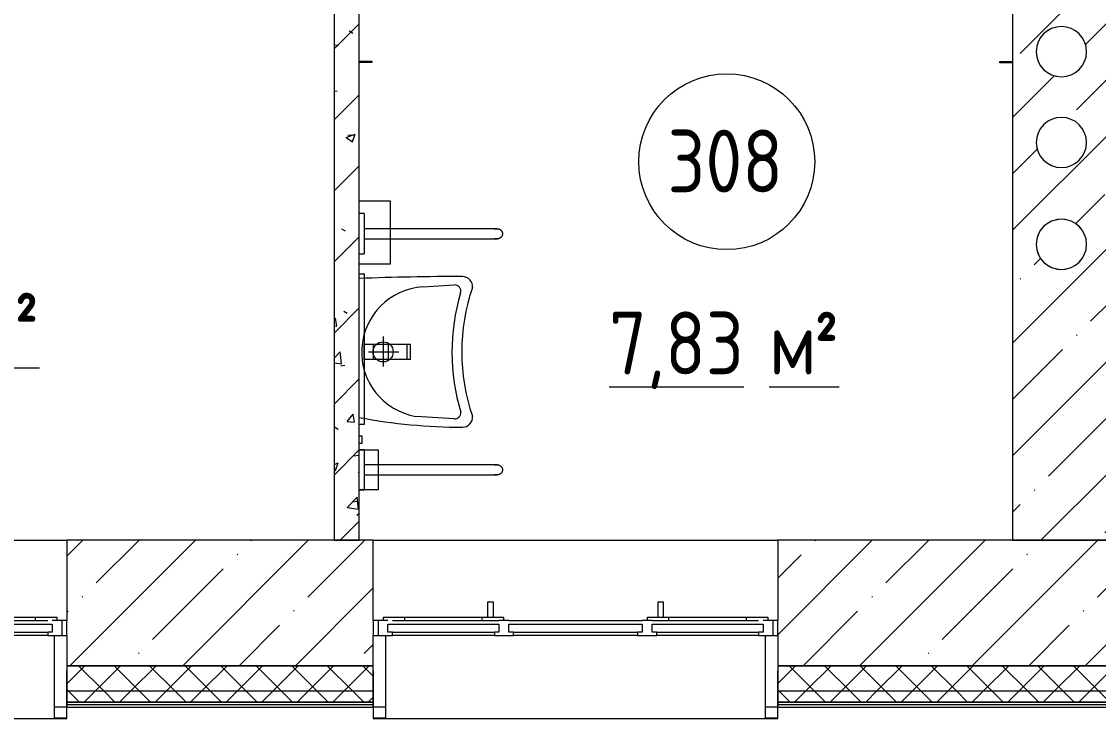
# Model space of a CAD drawing. Header units: millimetres. Extents: x -515342 to 330399, y -224905 to 507333.
# Drawn here: x -366804 to -362517, y 257755 to 260530 of the extents above; entities that cross this region are included whole.
import ezdxf

# ---------------------------------------------------------------- set-up
doc = ezdxf.new("R2010")
doc.units = ezdxf.units.MM
doc.layers.get('0').update_dxf_attribs({"lineweight": 0})
for name, color, linetype, lineweight in [('_ Окна', 7, 'Continuous', 0), ('Витраж', 7, 'Continuous', 0), ('Марки помещений', 7, 'Continuous', 0), ('Оборудование', 7, 'Continuous', 0), ('Окна', 7, 'Continuous', 0), ('Сантехника', 7, 'Continuous', 0), ('Стены внутренние', 7, 'Continuous', 0), ('Стены наружные', 7, 'Continuous', 0), ('Стены несущие', 7, 'Continuous', 0), ('Стены отделка', 7, 'Continuous', 0), ('Стены перегородки', 7, 'Continuous', 0), ('Стены штриховка', 7, 'Continuous', 0)]:
    doc.layers.add(name, color=color, linetype=linetype, lineweight=lineweight)
doc.styles.add('GOST Common_1', font='', dxfattribs={"width": 0.9, "height": 250})
doc.styles.add('GOST Common_2', font='', dxfattribs={"width": 0.9, "height": 250})
doc.styles.get('GOST Common_1').set_extended_font_data('GOST Common')
doc.styles.get('GOST Common_2').set_extended_font_data('GOST Common')
pattern_1 = [(45, (0, 0), (-70.7107, 70.7107), []), (135, (0, 0), (-70.7107, -70.7107), [])]

# ---------------------------------------------------------------- blocks, each defined once
blk = doc.blocks.new('Окно_ПВХ_3Створки_1Фрамуга-верх - АР_Окно_ОП_1820_h_х1570_3ст2фр-в-V3-О_АР_П_3__6_750_План 3 этажа')
at = {"layer": '_ Окна'}
for p, q in [((-729, 130), (-805, 130)), ((-805, 130), (-805, 70)), ((-785, 70), (-785, 130)), ((-729, 116), (-729, 130)), ((-247, 130), (-323, 130)), ((-323, 130), (-323, 116)), ((-247, 116), (-247, 130)), ((323, 130), (247, 130)), ((247, 130), (247, 116)), ((323, 116), (323, 130)), ((729, 130), (729, 116)), ((805, 130), (729, 130)), ((785, 70), (785, 130)), ((805, 70), (805, 130)), ((-747, 84), (-747, 116)), ((-747, 116), (-729, 116)), ((-323, 116), (-729, 116)), ((-323, 116), (-305, 116)), ((-305, 116), (-305, 84)), ((-265, 84), (-265, 116)), ((-265, 116), (-247, 116)), ((247, 116), (-247, 116)), ((247, 116), (265, 116)), ((265, 116), (265, 84)), ((305, 84), (305, 116)), ((305, 116), (323, 116)), ((729, 116), (323, 116)), ((729, 116), (747, 116)), ((747, 116), (747, 84)), ((-805, 70), (-747, 70)), ((-765, 56), (-765, 70)), ((-680, 56), (-765, 56)), ((-305, 84), (-747, 84)), ((-680, 70), (-680, 56)), ((-372, 70), (-372, 56)), ((-287, 56), (-372, 56)), ((-305, 70), (-265, 70)), ((-287, 70), (-287, 56)), ((265, 84), (-265, 84)), ((265, 70), (305, 70)), ((287, 56), (287, 70)), ((372, 56), (287, 56)), ((747, 84), (305, 84)), ((372, 70), (372, 56)), ((680, 70), (680, 56)), ((765, 56), (680, 56)), ((747, 70), (805, 70)), ((765, 70), (765, 56))]:
    blk.add_line(p, q, dxfattribs=at)
at = {"layer": 'Окна'}
for p, q in [((-729, 130), (-323, 130)), ((-247, 130), (247, 130)), ((323, 130), (729, 130)), ((-305, 70), (-729, 70)), ((-372, 56), (-680, 56)), ((-348.5, -4), (-348.5, 56)), ((-328.5, 56), (-328.5, -4)), ((265, 70), (-265, 70)), ((729, 70), (305, 70)), ((328.5, -4), (328.5, 56)), ((348.5, 56), (348.5, -4)), ((680, 56), (372, 56)), ((-328.5, -4), (-348.5, -4)), ((348.5, -4), (328.5, -4))]:
    blk.add_line(p, q, dxfattribs=at)
blk = doc.blocks.new('Прямоугольный импост - АР_Откос_Металлический_50х330 Коричневый Левый-9899770-О_АР_П_3__6_750_План 3 этажа')
at = {"layer": 'Витраж'}
blk.add_line((9710.9, -515), (11220.9, -515), dxfattribs=at)
blk = doc.blocks.new('Прямоугольный импост - АР_Откос_Металлический_50х330 Коричневый Правый-V14-О_АР_П_3__6_750_План 3 этажа')
at = {"layer": 'Витраж', "lineweight": 18}
for p, q in [((-50, -40), (-50, 290)), ((-49, 290), (-49, -39)), ((-1, -39), (-1, 150)), ((-1, 150), (0, 150)), ((0, 150), (0, -40)), ((0, -40), (-50, -40)), ((-49, -39), (-1, -39))]:
    blk.add_line(p, q, dxfattribs=at)
blk = doc.blocks.new('Прямоугольный импост - АР_Откос_Металлический_50х330 Коричневый Левый-V15-О_АР_П_3__6_750_План 3 этажа')
at = {"layer": 'Витраж', "lineweight": 18}
for p, q in [((-50, 290), (-50, -40)), ((-49, -39), (-49, 290)), ((0, 150), (-1, 150)), ((-1, 150), (-1, -39)), ((0, -40), (0, 150)), ((-50, -40), (0, -40)), ((-1, -39), (-49, -39))]:
    blk.add_line(p, q, dxfattribs=at)
blk = doc.blocks.new('Прямоугольный импост - АР_Откос_Металлический_50х330 Белый Левый-9898756-О_АР_П_3__6_750_План 3 этажа')
at = {"layer": 'Витраж'}
blk.add_line((30162.6, 2265), (31672.6, 2265), dxfattribs=at)
blk = doc.blocks.new('Прямоугольный импост - АР_Откос_Металлический_50х330 Белый Левый-V11-О_АР_П_3__6_750_План 3 этажа')
at = {"layer": 'Витраж', "lineweight": 18}
for p, q in [((-50, 290), (-50, -40)), ((-49, -39), (-49, 290)), ((0, 150), (-1, 150)), ((-1, 150), (-1, -39)), ((0, -40), (0, 150)), ((-50, -40), (0, -40)), ((-1, -39), (-49, -39))]:
    blk.add_line(p, q, dxfattribs=at)
blk = doc.blocks.new('СД_Люблино_Фасады_rvt-1-О_АР_П_3__6_750_План 3 этажа')
at = {"layer": 'Стены внутренние'}
h = blk.add_hatch(dxfattribs=at)
h.set_pattern_fill('FP_1', color=256, style=0, pattern_type=2)
h.set_pattern_definition([(45, (0, 0), (-224.5064, 224.5064), []), (45, (224.5, 0), (-224.5064, 224.5064), [396.875, -79.375, 3.353, -76.022])])
h.paths.add_polyline_path([(16335, -305), (16335, 195), (15280, 195), (15280, -305), (15893.8, -305)])
h.paths.add_polyline_path([(13670, -305), (13670, 195), (11270.9, 195), (11270.9, -305), (13339.3, -305)])
h.paths.add_polyline_path([(9660.9, -305), (9660.9, 195), (8440.9, 195), (8440.9, -305), (9252.1, -305)])
h.paths.add_polyline_path([(6830.9, -305), (6830.9, 195), (5635.6, 195), (5635.6, -305), (6697.7, -305)])
h.paths.add_polyline_path([(4025.6, -305), (4025.6, 195), (195, 195), (195, -305), (3632.3, -305)])
at = {"layer": 'Стены наружные'}
h = blk.add_hatch(dxfattribs=at)
h.set_pattern_fill('FP_5', color=256, style=0, pattern_type=2)
h.set_pattern_definition(pattern_1)
h.paths.add_polyline_path([(16335, -405), (16335, -305), (15280, -305), (15280, -405), (15893.8, -405)])
h.paths.add_polyline_path([(13339.3, -405), (13670, -405), (13670, -305), (11270.9, -305), (11270.9, -405), (12828.4, -405)])
h.paths.add_polyline_path([(9660.9, -405), (9660.9, -305), (8440.9, -305), (8440.9, -405), (9252.1, -405)])
h.paths.add_polyline_path([(6830.9, -405), (6830.9, -305), (5635.6, -305), (5635.6, -405), (6697.7, -405)])
h.paths.add_polyline_path([(3632.3, -405), (4025.6, -405), (4025.6, -305), (-305, -305), (-305, -405), (1588.7, -405)])
h = blk.add_hatch(dxfattribs=at)
h.set_pattern_fill('FP_5', color=256, style=0, pattern_type=2)
h.set_pattern_definition(pattern_1)
h.paths.add_polyline_path([(16435, -455), (16435, -405), (15280, -405), (15280, -450), (16335, -450), (16335, -455)])
h.paths.add_polyline_path([(-305, -455), (-305, -450), (4025.6, -450), (4025.6, -405), (-405, -405), (-405, -455)])
h.paths.add_polyline_path([(13670, -450), (13670, -405), (11270.9, -405), (11270.9, -450), (13339.3, -450)])
h.paths.add_polyline_path([(9660.9, -450), (9660.9, -405), (8440.9, -405), (8440.9, -450), (9252.1, -450)])
h.paths.add_polyline_path([(6830.9, -450), (6830.9, -405), (5635.6, -405), (5635.6, -450), (6697.7, -450)])
at = {"layer": 'Стены внутренние'}
for p, q in [((6830.9, 195), (8440.9, 195)), ((9660.9, 195), (11270.9, 195)), ((8440.2, -470), (8391.8, -470)), ((9710.1, -470), (9661.7, -470)), ((11270.2, -470), (11221.8, -470))]:
    blk.add_line(p, q, dxfattribs=at)
at = {"layer": 'Стены несущие'}
for p, q in [((9660.9, 195), (8440.9, 195)), ((8440.9, 195), (8440.9, -125)), ((9660.9, -125), (9660.9, 195)), ((13670, 195), (11270.9, 195)), ((11270.9, 195), (11270.9, -125)), ((8440.9, -185), (8440.9, -305)), ((9660.9, -305), (9660.9, -185)), ((11270.9, -185), (11270.9, -305)), ((8440.9, -305), (9660.9, -305)), ((9660.9, -305), (8440.9, -305)), ((11270.9, -305), (13670, -305)), ((13670, -305), (11270.9, -305))]:
    blk.add_line(p, q, dxfattribs=at)
at = {"layer": 'Стены отделка', "lineweight": 9}
for p, q in [((8440.9, -305), (8440.9, -405)), ((9660.9, -405), (9660.9, -305)), ((11270.9, -305), (11270.9, -405)), ((8440.9, -405), (8440.9, -450)), ((9660.9, -450), (9660.9, -405)), ((11270.9, -405), (11270.9, -450)), ((8440.9, -450), (8440.9, -460)), ((8440.9, -460), (8440.9, -470)), ((8440.9, -470), (9660.9, -470)), ((9660.9, -460), (9660.9, -450)), ((9660.9, -470), (9660.9, -460)), ((11270.9, -450), (11270.9, -460)), ((11270.9, -460), (11270.9, -470)), ((11270.9, -470), (13670, -470))]:
    blk.add_line(p, q, dxfattribs=at)
at = {"layer": 'Стены штриховка'}
for p, q in [((8440.9, -405), (9660.9, -405)), ((11270.9, -405), (13670, -405)), ((8440.9, -450), (9660.9, -450)), ((9660.9, -450), (8440.9, -450)), ((8440.9, -460), (9660.9, -460)), ((11270.9, -450), (13670, -450)), ((13670, -450), (11270.9, -450)), ((11270.9, -460), (13670, -460))]:
    blk.add_line(p, q, dxfattribs=at)
at = {"layer": 'Витраж', "lineweight": 9}
for name, p in [('Прямоугольный импост - АР_Откос_Металлический_50х330 Белый Левый-V11-О_АР_П_3__6_750_План 3 этажа', (8440.9, -475)), ('Прямоугольный импост - АР_Откос_Металлический_50х330 Коричневый Левый-V15-О_АР_П_3__6_750_План 3 этажа', (11270.9, -475)), ('Прямоугольный импост - АР_Откос_Металлический_50х330 Белый Левый-9898756-О_АР_П_3__6_750_План 3 этажа', (-23281.7, -2780)), ('Прямоугольный импост - АР_Откос_Металлический_50х330 Коричневый Левый-9899770-О_АР_П_3__6_750_План 3 этажа', (0, 0))]:
    blk.add_blockref(name, p, dxfattribs=at)
at = {"layer": 'Витраж', "lineweight": 9, "extrusion": (0, 0, -1)}
blk.add_blockref('Прямоугольный импост - АР_Откос_Металлический_50х330 Коричневый Правый-V14-О_АР_П_3__6_750_План 3 этажа', (-9660.9, -475), dxfattribs=at)
at = {"layer": 'Окна', "lineweight": 9, "rotation": 180}
for p in [(7635.9, -55), (10465.9, -55)]:
    blk.add_blockref('Окно_ПВХ_3Створки_1Фрамуга-верх - АР_Окно_ОП_1820_h_х1570_3ст2фр-в-V3-О_АР_П_3__6_750_План 3 этажа', p, dxfattribs=at)
blk = doc.blocks.new('Раковина для МГН 600х450 - Раковина для МГН 600х450-10140932-О_АР_П_3__6_750_План 3 этажа')
at = {"layer": 'Сантехника'}
for p, q in [((-258.8, 253.2), (-266.6, 377.9)), ((266.6, 377.9), (257, 225.9)), ((-30, 191.2), (-30, 203.7)), ((30, 203.7), (-30, 203.7)), ((-30, 116.2), (-30, 191.2)), ((30, 191.2), (-30, 191.2)), ((30, 203.7), (30, 191.2)), ((30, 191.2), (30, 116.2)), ((0, 37.3), (0, 157.3)), ((-61.5, 95), (58.5, 95)), ((-30, 56.2), (-30, 116.2)), ((30, 116.2), (-30, 116.2)), ((30, 116.2), (30, 56.2)), ((-30, 20), (-30, 56.2)), ((30, 56.2), (-30, 56.2)), ((30, 56.2), (30, 20)), ((30, 20), (-30, 20))]:
    blk.add_line(p, q, dxfattribs=at)
blk.add_circle((0, 95), 40, dxfattribs=at)
for centre, radius, start, end in [((-260, 411), 40, 84.6341, 180), ((0, 1190.1), 782.4, 250.8821, 289.1179), ((260, 411), 40, 360, 95.3659), ((10581.6, 411), 10881.6, 180, 182.16475), ((-241.6, 379.4), 25, 73.3148, 183.5941), ((1.4, 1190.1), 821.3, 253.3148, 286.9337), ((241.6, 379.4), 25, 356.4059, 92.4122), ((-1895.6, 411), 2195.6, 349.2104, 360), ((0.7, 269.5), 260, 183.5941, 350.3344)]:
    blk.add_arc(centre, radius, start, end, dxfattribs=at)
blk = doc.blocks.new('Опорный поручень - Опорный поручень для раковины-8747147-О_АР_П_3__6_750_План 3 этажа')
at = {"layer": 'Оборудование'}
for p, q in [((92005, 1239.9), (92005, 1399.9)), ((92025, 1399.9), (92005, 1399.9)), ((92005, 1339.9), (91565, 1339.9)), ((91565, 1299.9), (92005, 1299.9)), ((92005, 1239.9), (92025, 1239.9))]:
    blk.add_line(p, q, dxfattribs=at)
at = {"layer": 'Оборудование', "flags": 128}
for points in [[(91455, 1319.9), (91455, 1320.7), (91455.1, 1321.5), (91455.1, 1322.3), (91455.3, 1323.1), (91455.4, 1323.9), (91455.6, 1324.7), (91455.8, 1325.5), (91456, 1326.2), (91456.3, 1327), (91456.6, 1327.7), (91456.9, 1328.5), (91457.3, 1329.2), (91457.6, 1329.9), (91458.1, 1330.6), (91458.5, 1331.2), (91459, 1331.9), (91459.4, 1332.5), (91460, 1333.1), (91460.5, 1333.7), (91461.1, 1334.3), (91461.7, 1334.8), (91462.3, 1335.4), (91462.9, 1335.9), (91463.5, 1336.3), (91464.2, 1336.8), (91464.9, 1337.2), (91465.6, 1337.6), (91466.3, 1337.9), (91467, 1338.3), (91467.8, 1338.6), (91468.5, 1338.9), (91469.3, 1339.1), (91470, 1339.3), (91470.8, 1339.5), (91471.6, 1339.6), (91472.4, 1339.8), (91473.2, 1339.9), (91474, 1339.9), (91474.8, 1339.9), (91475, 1339.9)], [(91565, 1339.9), (91561.4, 1339.9), (91557.8, 1339.9), (91554.2, 1339.9), (91550.7, 1339.9), (91547.1, 1339.9), (91543.6, 1339.9), (91540.1, 1339.9), (91536.7, 1339.9), (91533.3, 1339.9), (91530, 1339.9), (91526.7, 1339.9), (91523.4, 1339.9), (91520.3, 1339.9), (91517.2, 1339.9), (91514.2, 1339.9), (91511.3, 1339.9), (91508.4, 1339.9), (91505.7, 1339.9), (91503, 1339.9), (91500.4, 1339.9), (91498, 1339.9), (91495.6, 1339.9), (91493.4, 1339.9), (91491.3, 1339.9), (91489.3, 1339.9), (91487.4, 1339.9), (91485.6, 1339.9), (91484, 1339.9), (91482.5, 1339.9), (91481.1, 1339.9), (91479.9, 1339.9), (91478.8, 1339.9), (91477.8, 1339.9), (91477, 1339.9), (91476.3, 1339.9), (91475.8, 1339.9), (91475.4, 1339.9), (91475.1, 1339.9), (91475, 1339.9), (91475, 1339.9)], [(91475, 1339.9), (91475.1, 1339.9), (91475.3, 1339.9), (91475.6, 1339.9), (91476.1, 1339.9), (91476.8, 1339.9), (91477.6, 1339.9), (91478.5, 1339.9), (91479.6, 1339.9), (91480.8, 1339.9), (91482.1, 1339.9), (91483.6, 1339.9), (91485.2, 1339.9), (91486.9, 1339.9)], [(91475, 1299.9), (91474.2, 1300), (91473.4, 1300), (91472.6, 1300.1), (91471.8, 1300.2), (91471, 1300.3), (91470.2, 1300.5), (91469.5, 1300.7), (91468.7, 1301), (91468, 1301.2), (91467.2, 1301.5), (91466.5, 1301.8), (91465.8, 1302.2), (91465.1, 1302.6), (91464.4, 1303), (91463.7, 1303.4), (91463.1, 1303.9), (91462.4, 1304.4), (91461.8, 1304.9), (91461.2, 1305.4), (91460.7, 1306), (91460.1, 1306.6), (91459.6, 1307.2), (91459.1, 1307.8), (91458.6, 1308.5), (91458.2, 1309.1), (91457.8, 1309.8), (91457.4, 1310.5), (91457, 1311.2), (91456.7, 1312), (91456.4, 1312.7), (91456.1, 1313.4), (91455.8, 1314.2), (91455.6, 1315), (91455.4, 1315.8), (91455.3, 1316.5), (91455.2, 1317.3), (91455.1, 1318.1), (91455, 1318.9), (91455, 1319.7), (91455, 1319.9)], [(91487.4, 1299.9), (91485.6, 1299.9), (91484, 1299.9), (91482.5, 1299.9), (91481.1, 1299.9), (91479.9, 1299.9), (91478.8, 1299.9), (91477.8, 1299.9), (91477, 1299.9), (91476.3, 1299.9), (91475.8, 1299.9), (91475.4, 1299.9), (91475.1, 1299.9), (91475, 1299.9), (91475, 1299.9)], [(91475, 1299.9), (91475.1, 1299.9), (91475.3, 1299.9), (91475.6, 1299.9), (91476.1, 1299.9), (91476.8, 1299.9), (91477.6, 1299.9), (91478.5, 1299.9), (91479.6, 1299.9), (91480.8, 1299.9), (91482.1, 1299.9), (91483.6, 1299.9), (91485.2, 1299.9), (91486.9, 1299.9), (91488.7, 1299.9), (91490.7, 1299.9), (91492.8, 1299.9), (91495, 1299.9), (91497.3, 1299.9), (91499.8, 1299.9), (91502.3, 1299.9), (91504.9, 1299.9), (91507.7, 1299.9), (91510.5, 1299.9), (91513.4, 1299.9), (91516.4, 1299.9), (91519.4, 1299.9), (91522.6, 1299.9), (91525.8, 1299.9), (91529.1, 1299.9), (91532.4, 1299.9), (91535.8, 1299.9), (91539.2, 1299.9), (91542.7, 1299.9), (91546.2, 1299.9), (91549.7, 1299.9), (91553.3, 1299.9), (91556.8, 1299.9), (91560.4, 1299.9), (91564, 1299.9), (91565, 1299.9)]]:
    blk.add_lwpolyline(points, dxfattribs=at)
blk = doc.blocks.new('2D_МГН_Санузел_Аксессуары - АР_Сантехнические приборы_Бесконтактная сушилка для рук-10688766-О_АР_П_3__6_750_План 3 этажа')
at = {"layer": 'Сантехника'}
for p, q in [((-234.1, 175), (-234.1, 50)), ((15.9, 175), (-234.1, 175)), ((15.9, 50), (15.9, 175))]:
    blk.add_line(p, q, dxfattribs=at)
blk = doc.blocks.new('2D_МГН_Санузел_Аксессуары - АР_Сантехнические приборы_Бесконтактный сенсорный дозатор для мыла-10688754-О_АР_П_3__6_750_План 3 этажа')
at = {"layer": 'Сантехника'}
for p, q in [((-189.1, 50), (-189.1, 125)), ((-189.1, 125), (-29.1, 125)), ((-29.1, 125), (-29.1, 50))]:
    blk.add_line(p, q, dxfattribs=at)
blk = doc.blocks.new('2D_МГН_Санузел_Аксессуары - АР_Сантехнические приборы_Зеркало поворотное-10688752-О_АР_П_3__6_750_План 3 этажа')
at = {"layer": 'Сантехника'}
for p, q in [((-409.1, 50), (-409.1, 70)), ((-409.1, 70), (190.9, 70)), ((190.9, 70), (190.9, 50))]:
    blk.add_line(p, q, dxfattribs=at)
blk = doc.blocks.new('2D_МГН_Санузел_Аксессуары - АР_Сантехнические приборы_Комплект 2-10688748-О_АР_П_3__6_750_План 3 этажа')
at = {"layer": 'Сантехника'}
for p, q in [((-124.1, 50), (-124.1, 60)), ((-124.1, 60), (-94.1, 60)), ((-94.1, 60), (-94.1, 50))]:
    blk.add_line(p, q, dxfattribs=at)
blk = doc.blocks.new('2D_МГН_Санузел_Аксессуары - АР_Сантехнические приборы_Универсальный травмобезопасный держатель _крючок для костылей_-10688767-О_АР_П_3__6_750_План 3 этажа')
at = {"layer": 'Сантехника'}
for p, q in [((-111.6, 50), (-111.6, 100)), ((-111.6, 100), (-106.6, 100)), ((-106.6, 100), (-106.6, 50))]:
    blk.add_line(p, q, dxfattribs=at)
blk = doc.blocks.new('2D_МГН_Санузел_Аксессуары - АР_Сантехнические приборы_Универсальный травмобезопасный держатель _крючок_-10688750-О_АР_П_3__6_750_План 3 этажа')
at = {"layer": 'Сантехника'}
for p, q in [((-111.6, 195), (-111.6, 245)), ((-111.6, 245), (-106.6, 245)), ((-106.6, 245), (-106.6, 195))]:
    blk.add_line(p, q, dxfattribs=at)
blk = doc.blocks.new('ASVP_Марка_Помещение_ДваЗначения - Номер Площадь-685795-О_АР_П_3__6_750_План 3 этажа')
at = {"layer": 'Марки помещений'}
blk.add_circle((0, 0), 3.5, dxfattribs=at)

msp = doc.modelspace()

# ---------------------------------------------------------------- hatches: boundary and pattern name
at = {"layer": 'Стены внутренние'}
h = msp.add_hatch(dxfattribs=at)
h.set_pattern_fill('FP_1', color=256, style=0, pattern_type=2)
h.set_pattern_definition([(45, (-375064.64, 258270.4), (-224.5064, 224.5064), []), (45, (-374840.13, 258270.4), (-224.5064, 224.5064), [396.875, -79.375, 3.353, -76.022])])
h.paths.add_polyline_path([(-362469.6354, 258465.4137), (-362469.6354, 264865.4137), (-362859.6354, 264865.4137), (-362859.6354, 258465.4137), (-362747.0983, 258465.4137)])
h.paths.add_polyline_path([(-362682.0002, 259544.7902), (-362714.6354, 259556.6685), (-362741.2398, 259578.9923), (-362758.6046, 259609.069), (-362764.6354, 259643.271), (-362758.6046, 259677.473), (-362741.2398, 259707.5498), (-362714.6354, 259729.8736), (-362682.0002, 259741.7518), (-362647.2706, 259741.7518), (-362614.6354, 259729.8736), (-362588.0309, 259707.5498), (-362570.6661, 259677.473), (-362564.6354, 259643.271), (-362570.6661, 259609.069), (-362588.0309, 259578.9923), (-362614.6354, 259556.6685), (-362647.2706, 259544.7902)])
h.paths.add_polyline_path([(-362682.0002, 259950.345), (-362714.6354, 259962.2233), (-362741.2398, 259984.547), (-362758.6046, 260014.6238), (-362764.6354, 260048.8258), (-362758.6046, 260083.0278), (-362741.2398, 260113.1046), (-362714.6354, 260135.4283), (-362682.0002, 260147.3066), (-362647.2706, 260147.3066), (-362614.6354, 260135.4283), (-362588.0309, 260113.1046), (-362570.6661, 260083.0278), (-362564.6354, 260048.8258), (-362570.6661, 260014.6238), (-362588.0309, 259984.547), (-362614.6354, 259962.2233), (-362647.2706, 259950.345)])
h.paths.add_polyline_path([(-362647.2706, 260311.933), (-362682.0002, 260311.933), (-362714.6354, 260323.8112), (-362741.2398, 260346.135), (-362758.6046, 260376.2117), (-362764.6354, 260410.4137), (-362758.6046, 260444.6158), (-362741.2398, 260474.6925), (-362714.6354, 260497.0163), (-362682.0002, 260508.8945), (-362647.2706, 260508.8945), (-362614.6354, 260497.0163), (-362588.0309, 260474.6925), (-362570.6661, 260444.6158), (-362564.6354, 260410.4137), (-362570.6661, 260376.2117), (-362588.0309, 260346.135), (-362614.6354, 260323.8112)])
h.paths.add_polyline_path([(-362647.2706, 260751.933), (-362682.0002, 260751.933), (-362714.6354, 260763.8112), (-362741.2398, 260786.135), (-362758.6046, 260816.2117), (-362764.6354, 260850.4137), (-362758.6046, 260884.6158), (-362741.2398, 260914.6925), (-362714.6354, 260937.0163), (-362682.0002, 260948.8945), (-362647.2706, 260948.8945), (-362614.6354, 260937.0163), (-362588.0309, 260914.6925), (-362570.6661, 260884.6158), (-362564.6354, 260850.4137), (-362570.6661, 260816.2117), (-362588.0309, 260786.135), (-362614.6354, 260763.8112)])
h.paths.add_polyline_path([(-362682.0002, 261916.933), (-362714.6354, 261928.8112), (-362741.2398, 261951.135), (-362758.6046, 261981.2117), (-362764.6354, 262015.4137), (-362758.6046, 262049.6158), (-362741.2398, 262079.6925), (-362714.6354, 262102.0163), (-362682.0002, 262113.8945), (-362647.2706, 262113.8945), (-362614.6354, 262102.0163), (-362588.0309, 262079.6925), (-362570.6661, 262049.6158), (-362564.6354, 262015.4137), (-362570.6661, 261981.2117), (-362588.0309, 261951.135), (-362614.6354, 261928.8112), (-362647.2706, 261916.933)])
h.paths.add_polyline_path([(-362682.0002, 262349.526), (-362714.6354, 262361.4042), (-362741.2398, 262383.728), (-362758.6046, 262413.8048), (-362764.6354, 262448.0068), (-362758.6046, 262482.2088), (-362741.2398, 262512.2855), (-362714.6354, 262534.6093), (-362682.0002, 262546.4876), (-362647.2706, 262546.4876), (-362614.6354, 262534.6093), (-362588.0309, 262512.2855), (-362570.6661, 262482.2088), (-362564.6354, 262448.0068), (-362570.6661, 262413.8048), (-362588.0309, 262383.728), (-362614.6354, 262361.4042), (-362647.2706, 262349.526)])
h.paths.add_polyline_path([(-362647.2706, 262696.933), (-362682.0002, 262696.933), (-362714.6354, 262708.8112), (-362741.2398, 262731.135), (-362758.6046, 262761.2117), (-362764.6354, 262795.4137), (-362758.6046, 262829.6158), (-362741.2398, 262859.6925), (-362714.6354, 262882.0163), (-362682.0002, 262893.8945), (-362647.2706, 262893.8945), (-362614.6354, 262882.0163), (-362588.0309, 262859.6925), (-362570.6661, 262829.6158), (-362564.6354, 262795.4137), (-362570.6661, 262761.2117), (-362588.0309, 262731.135), (-362614.6354, 262708.8112)])
h.paths.add_polyline_path([(-362682.0002, 263436.933), (-362714.6354, 263448.8112), (-362741.2398, 263471.135), (-362758.6046, 263501.2117), (-362764.6354, 263535.4137), (-362758.6046, 263569.6158), (-362741.2398, 263599.6925), (-362714.6354, 263622.0163), (-362682.0002, 263633.8945), (-362647.2706, 263633.8945), (-362614.6354, 263622.0163), (-362588.0309, 263599.6925), (-362570.6661, 263569.6158), (-362564.6354, 263535.4137), (-362570.6661, 263501.2117), (-362588.0309, 263471.135), (-362614.6354, 263448.8112), (-362647.2706, 263436.933)])
h.paths.add_polyline_path([(-362647.2706, 263856.933), (-362682.0002, 263856.933), (-362714.6354, 263868.8112), (-362741.2398, 263891.135), (-362758.6046, 263921.2117), (-362764.6354, 263955.4137), (-362758.6046, 263989.6158), (-362741.2398, 264019.6925), (-362714.6354, 264042.0163), (-362682.0002, 264053.8945), (-362647.2706, 264053.8945), (-362614.6354, 264042.0163), (-362588.0309, 264019.6925), (-362570.6661, 263989.6158), (-362564.6354, 263955.4137), (-362570.6661, 263921.2117), (-362588.0309, 263891.135), (-362614.6354, 263868.8112)])
h.paths.add_polyline_path([(-362682.0002, 264236.933), (-362714.6354, 264248.8112), (-362741.2398, 264271.135), (-362758.6046, 264301.2117), (-362764.6354, 264335.4137), (-362758.6046, 264369.6158), (-362741.2398, 264399.6925), (-362714.6354, 264422.0163), (-362682.0002, 264433.8945), (-362647.2706, 264433.8945), (-362614.6354, 264422.0163), (-362588.0309, 264399.6925), (-362570.6661, 264369.6158), (-362564.6354, 264335.4137), (-362570.6661, 264301.2117), (-362588.0309, 264271.135), (-362614.6354, 264248.8112), (-362647.2706, 264236.933)])
h = msp.add_hatch(dxfattribs=at)
h.set_pattern_fill('FP_2', color=256, style=0, pattern_type=2)
h.set_pattern_definition([(45, (-375064.64, 258270.41), (-141.4214, 141.4214), [])])
h.paths.add_polyline_path([(-365557.0397, 258465.4137), (-365459.6354, 258465.4137), (-365459.6354, 261575.4137), (-365559.6354, 261575.4137), (-365559.6354, 258465.4137)])
h.paths.add_polyline_path([(-365559.6354, 261675.4137), (-365459.6354, 261675.4137), (-365459.6354, 264475.4137), (-365559.6354, 264475.4137), (-365559.6354, 262005.644)])
h = msp.add_hatch(dxfattribs=at)
h.set_pattern_fill('FP_3', color=256, style=0, pattern_type=2)
h.set_pattern_definition([(50, (-375064.64, 258270.4), (364.368, -31.878), [38.1, -419.1]), (355, (-375064.64, 258270.4), (-70.486, 382.113), [30.48, -335.28]), (100.451, (-375034.27, 258267.76), (293.885, 350.233), [32.38, -356.18]), (46.184, (-375064.64, 258372), (542.158, -84.086), [57.15, -628.65]), (96.636, (-375019.46, 258365), (474.805, 494.855), [48.57, -534.27]), (351.184, (-375064.64, 258372), (474.81, 494.85), [45.72, -502.92]), (21, (-375013.84, 258346.6), (303.2285, -204.5305), [38.1, -419.1]), (326, (-375013.84, 258346.6), (123.604, 368.376), [30.48, -335.28]), (71.451, (-374988.57, 258329.57), (426.834, 163.843), [32.38, -356.18]), (37.5, (-375064.64, 258270.41), (6.1766, 169.1102), [16.764, -314.452, 16.764, -323.596, -336.55]), (37.5, (-375064.64, 258270.41), (6.1766, 169.1102), [-671.576, 16.764, -319.786]), (7.5, (-375064.64, 258270.41), (133.639, 200.3615), [16.764, -177.292, 16.764, -306.832, -128.27]), (7.5, (-375064.64, 258270.41), (133.639, 200.3615), [-517.652, 16.764, -111.506]), (327.5, (-375177.92, 258270.41), (271.1818, -11.4584), [16.764, -110.236, 16.764, -379.476, -525.78]), (327.5, (-375177.92, 258270.41), (271.1818, -11.4584), [-523.24, 16.764, -509.016]), (317.5, (-375228.72, 258270.41), (296.2585, 50.853), [16.764, -148.336, 16.764, -246.38, -373.38]), (317.5, (-375228.72, 258270.41), (296.2585, 50.853), [-428.244, 16.764, -356.616])])
h.paths.add_polyline_path([(-365557.0397, 258465.4137), (-365459.6354, 258465.4137), (-365459.6354, 261575.4137), (-365559.6354, 261575.4137), (-365559.6354, 258465.4137)])
h.paths.add_polyline_path([(-365559.6354, 261675.4137), (-365459.6354, 261675.4137), (-365459.6354, 264475.4137), (-365559.6354, 264475.4137), (-365559.6354, 262005.644)])

# ---------------------------------------------------------------- linework, layer by layer
for start, end in [(96.6878718, 101.9770284), (78.0229716, 83.3121282), (138.0229716, 143.3121282), (36.6878718, 41.9770284), (156.6878718, 161.9770284), (18.0229716, 23.3121282), (198.0229716, 203.3121282), (336.6878718, 341.9770284), (216.6878718, 221.9770284), (318.0229716, 323.3121282), (258.0229716, 263.3121282), (276.6878718, 281.9770284)]:
    msp.add_arc((-362664.6354, 259643.271), 100, start, end, dxfattribs=at)
at = {"layer": 'Стены несущие'}
for p, q in [((-362859.6354, 261575.4137), (-362859.6354, 258465.4137)), ((-362859.6354, 258465.4137), (-362469.6354, 258465.4137))]:
    msp.add_line(p, q, dxfattribs=at)
for centre, start, end in [((-362664.6354, 260410.4137), 0, 180), ((-362664.6354, 260410.4137), 180, 0), ((-362664.6354, 260048.8258), 0, 180), ((-362664.6354, 260048.8258), 180, 0), ((-362664.6354, 259643.271), 0, 180), ((-362664.6354, 259643.271), 180, 0)]:
    msp.add_arc(centre, 100, start, end, dxfattribs=at)
at = {"layer": 'Стены перегородки'}
for p, q in [((-365559.6354, 261575.4137), (-365559.6354, 258465.4137)), ((-365459.6354, 258465.4137), (-365459.6354, 261575.4137)), ((-365559.6354, 258465.4137), (-365459.6354, 258465.4137))]:
    msp.add_line(p, q, dxfattribs=at)

# ---------------------------------------------------------------- block references
msp.add_blockref('СД_Люблино_Фасады_rvt-1-О_АР_П_3__6_750_План 3 этажа', (-375064.6354, 258270.4137))
at = {"layer": 'Марки помещений', "xscale": 99.99999999999993, "yscale": 99.99999999999993, "zscale": 99.99999999999993}
msp.add_blockref('ASVP_Марка_Помещение_ДваЗначения - Номер Площадь-685795-О_АР_П_3__6_750_План 3 этажа', (-363996.5617, 259972.1213), dxfattribs=at)
at = {"layer": 'Оборудование', "rotation": 180}
for p in [(-273434.6354, 261005.2939), (-273434.6354, 260065.2939)]:
    msp.add_blockref('Опорный поручень - Опорный поручень для раковины-8747147-О_АР_П_3__6_750_План 3 этажа', p, dxfattribs=at)
at = {"layer": 'Сантехника'}
for name, p, rotation in [('2D_МГН_Санузел_Аксессуары - АР_Сантехнические приборы_Универсальный травмобезопасный держатель _крючок для костылей_-10688767-О_АР_П_3__6_750_План 3 этажа', (-365509.6354, 260261.3391), 270.0000000000001), ('2D_МГН_Санузел_Аксессуары - АР_Сантехнические приборы_Универсальный травмобезопасный держатель _крючок_-10688750-О_АР_П_3__6_750_План 3 этажа', (-362664.6354, 260477.9004), 89.99999999999926), ('2D_МГН_Санузел_Аксессуары - АР_Сантехнические приборы_Бесконтактная сушилка для рук-10688766-О_АР_П_3__6_750_План 3 этажа', (-365509.6354, 259581.3391), 270.0000000000001), ('2D_МГН_Санузел_Аксессуары - АР_Сантехнические приборы_Зеркало поворотное-10688752-О_АР_П_3__6_750_План 3 этажа', (-365509.6354, 259116.3391), 270.0000000000001), ('Раковина для МГН 600х450 - Раковина для МГН 600х450-10140932-О_АР_П_3__6_750_План 3 этажа', (-365459.6354, 259215.1538), 270.0000000000005), ('2D_МГН_Санузел_Аксессуары - АР_Сантехнические приборы_Комплект 2-10688748-О_АР_П_3__6_750_План 3 этажа', (-365509.6354, 258756.3391), 270.0000000000001), ('2D_МГН_Санузел_Аксессуары - АР_Сантехнические приборы_Бесконтактный сенсорный дозатор для мыла-10688754-О_АР_П_3__6_750_План 3 этажа', (-365509.6354, 258636.3391), 270.0000000000001)]:
    msp.add_blockref(name, p, dxfattribs=dict(at, rotation=rotation))

# ---------------------------------------------------------------- texts
at = {"layer": 'Марки помещений', "char_height": 250, "attachment_point": 1}
for s, insert, width, style in [('308', (-364232.819, 260099.8464), 584.430187, 'GOST Common_1'), ('\\L\\fGOST Common|b0|i0|c238|p34|;\\W.9;\\L²', (-366834.0375, 259451.1494), 165.949312, 'GOST Common_2'), ('\\L7,83 ', (-364465.4552, 259375.3159), 772.025062, 'GOST Common_1'), ('\\L\\fGOST Common|b0|i0|c238|p34|;\\W.9;\\L²', (-363649.8771, 259375.3159), 165.949312, 'GOST Common_2'), ('\\L\\fGOST Common|b0|i0|c204|p34|;\\W.9;\\Lм', (-363828.4708, 259375.3159), 216.455625, 'GOST Common_1')]:
    msp.add_mtext(s, dxfattribs=dict(at, insert=insert, width=width, style=style))

doc.saveas('drawing.dxf')
